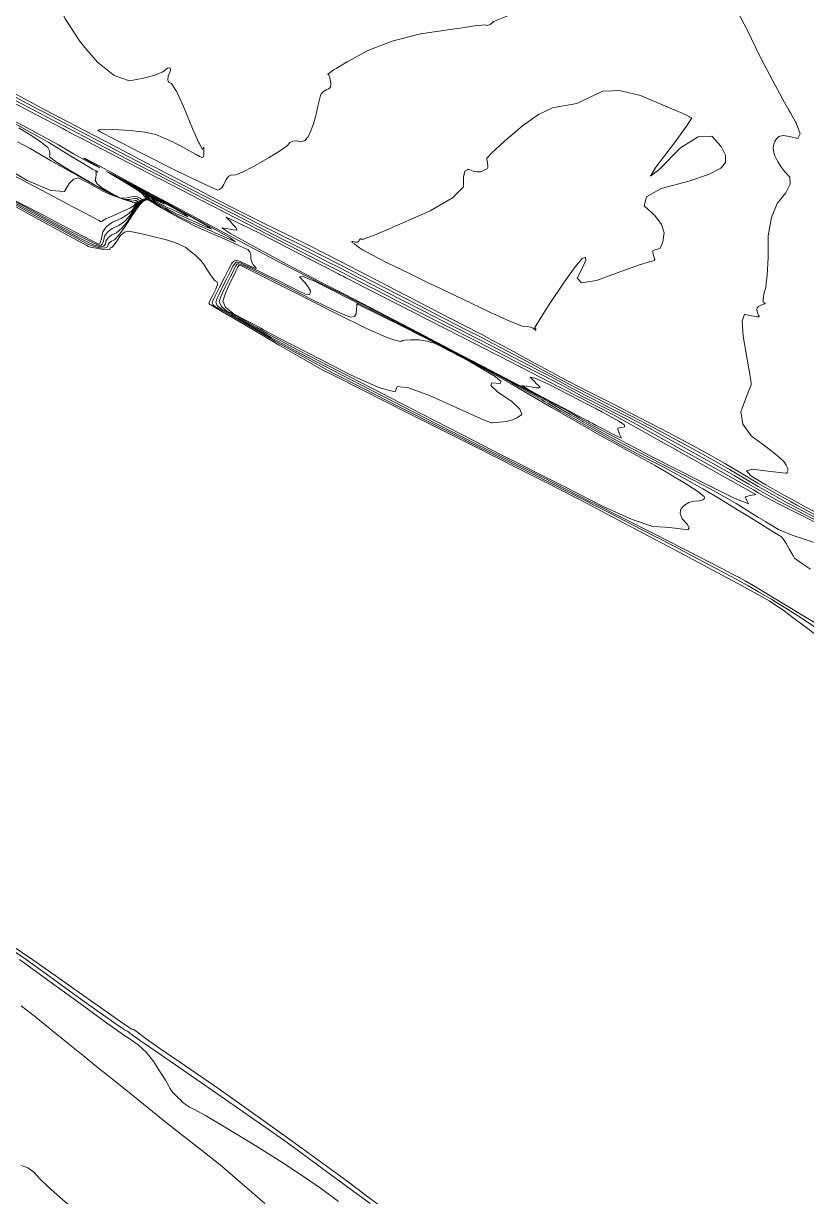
# Model space of a CAD drawing. Header units: inches. Extents: x 1337389 to 1347141, y 407035 to 414577.
# Drawn here: x 1340802 to 1341948, y 408940 to 410656 of the extents above; entities that cross this region are included whole.
import ezdxf

# ---------------------------------------------------------------- set-up
doc = ezdxf.new("R2010")
doc.units = ezdxf.units.IN
doc.header["$MEASUREMENT"] = 0
doc.layers.add('Topo', color=7, linetype='Continuous', lineweight=15, true_color=0x459900)

msp = doc.modelspace()

# ---------------------------------------------------------------- linework, layer by layer
at = {"layer": 'Topo'}
for p, q in [((1341584.1049, 410533.8521, 735), (1341611.6459, 410539.027, 735)), ((1341922.1701, 410528.8948, 740), (1341924.3079, 410525.1681, 740)), ((1341290.132, 410245.82, 730), (1341291.912, 410244.9372, 730)), ((1341437.275, 410170.8279, 735), (1341454.0723, 410162.0561, 735)), ((1341905.9572, 409953.7529, 720), (1341928.4559, 409942.4649, 720))]:
    msp.add_line(p, q, dxfattribs=at)
for points, elevation in [([(1340892.0581, 410620.8791), (1340883.903, 410630.557), (1340862.6329, 410663.663), (1340846.4598, 410698.583), (1340835.384, 410735.3169), (1340834.1031, 410739.5539)], 740), ([(1341535.7382, 410715.817), (1341527.4228, 410712.677), (1341519.9528, 410706.264), (1341517.9422, 410698.3201), (1341521.389, 410688.8439), (1341523.648, 410681.8359), (1341524.7171, 410677.297), (1341524.598, 410675.2261), (1341521.0009, 410672.368), (1341513.927, 410668.7241), (1341503.377, 410664.294), (1341496.0939, 410661.2839), (1341492.0799, 410659.695), (1341491.3338, 410659.5271), (1341489.884, 410658.6279), (1341487.7319, 410656.9991), (1341484.8771, 410654.639), (1341482.4158, 410653.362), (1341480.351, 410653.166), (1341478.681, 410654.0519), (1341461.8829, 410652.2389), (1341440.8849, 410649.272)], 740), ([(1341840.447, 410684.3229), (1341847.345, 410672.325), (1341860.7301, 410646.404), (1341880.211, 410607.2411), (1341898.5389, 410571.8219), (1341915.716, 410540.145), (1341922.1701, 410528.8948)], 740), ([(1340918.9021, 410330.097), (1340916.0072, 410329.2331), (1340910.858, 410330.0761), (1340903.298, 410332.7851), (1340893.3272, 410337.3602), (1340880.946, 410343.7999), (1340859.1703, 410355.492), (1340828, 410372.4339), (1340787.4351, 410394.628), (1340746.9539, 410416.3281), (1340706.5542, 410437.5321), (1340666.2369, 410458.2409), (1340629.0309, 410477.1219), (1340594.935, 410494.1741), (1340563.948, 410509.3989), (1340529.5759, 410526.8389), (1340491.816, 410546.493), (1340450.6698, 410568.3619), (1340411.461, 410589.3009), (1340374.1881, 410609.3108), (1340338.8521, 410628.3911), (1340311.8709, 410644.4211), (1340296.4439, 410655.171)], 725), ([(1340915.594, 410331.822), (1340914.7441, 410331.1331), (1340911.7451, 410331.624), (1340903.9419, 410334.9711), (1340891.3338, 410341.1728), (1340873.9211, 410350.2299), (1340854.404, 410360.5951), (1340832.783, 410372.268), (1340809.0591, 410385.2479), (1340774.4099, 410403.5749), (1340728.8351, 410427.2501), (1340672.3362, 410456.271), (1340627.52, 410479.132), (1340594.3849, 410495.8319), (1340572.9332, 410506.373), (1340539.4109, 410523.6148), (1340493.8199, 410547.5601), (1340436.158, 410578.2061), (1340389.9809, 410602.8149), (1340355.2891, 410621.3852), (1340332.0809, 410633.9161), (1340311.9401, 410646.7829), (1340310.8081, 410647.6578)], 730), ([(1340913.173, 410333.0841), (1340912.6332, 410333.173), (1340904.5859, 410337.157), (1340889.3399, 410344.9861), (1340866.8952, 410356.6601), (1340849.6378, 410365.699), (1340837.5669, 410372.101), (1340830.6819, 410375.868), (1340801.866, 410390.8231), (1340751.1171, 410416.9681), (1340678.435, 410454.301), (1340626.008, 410481.1419), (1340593.836, 410497.49), (1340581.9181, 410503.3461), (1340549.247, 410520.3911), (1340495.8241, 410548.626), (1340421.6471, 410588.0512), (1340368.5019, 410616.3282), (1340336.3899, 410633.4581), (1340325.3099, 410639.441), (1340322.25, 410641.6739)], 735), ([(1341440.8849, 410649.272), (1341429.9551, 410647.728), (1341382.8989, 410640.517), (1341350.663, 410632.4289)], 740), ([(1341025.1451, 410557.9009), (1341018.7589, 410568.3189), (1341014.731, 410569.5241), (1341013.116, 410573.0931), (1341013.9141, 410579.026), (1341017.1241, 410587.3231), (1341016.8561, 410591.131), (1341013.11, 410590.452), (1341005.885, 410585.2848), (1340994.1771, 410580.4909), (1340977.9861, 410576.0701), (1340957.3112, 410572.022), (1340934.739, 410579.7539), (1340910.2701, 410599.265), (1340892.0581, 410620.8791)], 740), ([(1341350.663, 410632.4289), (1341341.5291, 410630.1371), (1341305.8439, 410616.5859), (1341276.874, 410600.4389)], 740), ([(1340699.6749, 410600.4269), (1340700.801, 410599.8382), (1340726.5531, 410586.308), (1340757.2749, 410570.128), (1340792.968, 410551.2969), (1340833.632, 410529.8169), (1340880.1999, 410505.3128), (1340932.673, 410477.787), (1340991.0509, 410447.2391), (1340993.1719, 410446.1321)], 735), ([(1341276.874, 410600.4389), (1341275.8451, 410599.8661), (1341259.667, 410590.2179)], 740), ([(1340695.593, 410588.35), (1340751.4969, 410558.9769), (1340821.2019, 410522.3489), (1340858.8952, 410502.534), (1340864.5761, 410499.533), (1340871.0818, 410496.11), (1340878.413, 410492.2641), (1340886.5689, 410487.996), (1340928.5929, 410466.2619), (1340998.4099, 410430.1989)], 720), ([(1340997.794, 410434.821), (1340965.1679, 410451.696), (1340921.3959, 410474.4099), (1340896.5, 410487.438), (1340874.1209, 410499.1778), (1340854.261, 410509.6281), (1340836.9191, 410518.788), (1340799.893, 410538.275), (1340743.1821, 410568.0879), (1340696.5361, 410592.5961)], 725), ([(1340996.247, 410439.9909), (1340956.2239, 410460.8249), (1340914.5862, 410482.6129), (1340877.161, 410502.245), (1340843.946, 410519.7218), (1340814.9441, 410535.043), (1340778.5841, 410554.2009), (1340734.8669, 410577.198), (1340697.91, 410596.6151)], 730), ([(1341259.667, 410590.2179), (1341256.337, 410588.2321), (1341247.3222, 410581.683), (1341248.798, 410580.2211), (1341249.89, 410578.4381), (1341250.5961, 410576.336), (1341250.9171, 410573.914), (1341251.2609, 410571.341), (1341251.626, 410568.62), (1341252.0131, 410565.7482), (1341251.5772, 410563.427), (1341250.316, 410561.655), (1341248.2309, 410560.434), (1341246.0029, 410559.1258), (1341243.6311, 410557.7319), (1341241.1158, 410556.253), (1341239.145, 410554.5971), (1341237.7181, 410552.7641), (1341236.8341, 410550.7549), (1341235.2102, 410544.8248), (1341232.8478, 410534.972), (1341229.7459, 410521.199), (1341226.3549, 410509.0988), (1341222.6769, 410498.673), (1341218.7111, 410489.921), (1341213.9259, 410484.6161), (1341208.3231, 410482.758), (1341201.9011, 410484.3481), (1341196.4119, 410483.9452), (1341191.8569, 410481.5491), (1341188.235, 410477.1612), (1341178.1451, 410469.854), (1341161.5869, 410459.6279), (1341138.5611, 410446.4841), (1341121.724, 410437.901), (1341111.0751, 410433.8789), (1341106.615, 410434.417), (1341102.5119, 410432.3811), (1341098.7671, 410427.768), (1341095.3789, 410420.5811), (1341092.1599, 410415.5949), (1341089.1089, 410412.8101), (1341086.2269, 410412.227), (1341065.9208, 410421.0831), (1341028.1919, 410439.3768), (1340973.0399, 410467.1102), (1340935.1091, 410486.4621), (1340914.3989, 410497.435), (1340910.91, 410500.0291), (1340917.1038, 410501.219), (1340932.98, 410501.006), (1340958.5401, 410499.3902), (1340979.4291, 410496.807), (1340995.6469, 410493.2578), (1341007.1943, 410488.7409), (1341019.2789, 410483.28), (1341031.901, 410476.8748), (1341045.0619, 410469.5259), (1341054.701, 410464.2169), (1341060.8179, 410460.9471), (1341063.4139, 410459.717), (1341065.1541, 410460.5302), (1341066.041, 410463.384), (1341066.1041, 410473.177)], 740), ([(1340990.5521, 410405.858), (1340955.5021, 410424.6891), (1340914.0328, 410447.102), (1340892.266, 410458.5509), (1340890.201, 410459.037), (1340907.8392, 410448.559), (1340913.748, 410444.718), (1340907.9279, 410447.515), (1340890.38, 410456.9499), (1340875.414, 410465.233), (1340863.0331, 410472.3649), (1340853.2339, 410478.344), (1340813.045, 410500.2291), (1340742.463, 410538.0189), (1340701.872, 410559.6041)], 720), ([(1340705.5119, 410554.9921), (1340736.723, 410538.3951), (1340794.945, 410506.6511), (1340811.008, 410497.5379)], 725), ([(1341059.5069, 410479.6032), (1341058.7058, 410481.091), (1341049.448, 410502.1469), (1341036.118, 410534.6299), (1341025.888, 410556.688), (1341025.1451, 410557.9009)], 740), ([(1341611.6459, 410539.027), (1341649.289, 410557.121), (1341663.747, 410557.603)], 735), ([(1341663.747, 410557.603), (1341674.067, 410557.9481), (1341704.802, 410550.554), (1341741.493, 410534.94), (1341765.623, 410524.572), (1341777.1929, 410519.452), (1341776.2019, 410519.58), (1341776.319, 410519.379), (1341777.544, 410518.8499), (1341779.878, 410517.9921), (1341772.2627, 410505.4881), (1341754.698, 410481.3371), (1341727.1849, 410445.5401), (1341719.4932, 410432.3671), (1341731.621, 410441.817), (1341763.5699, 410473.892), (1341789.398, 410490.256), (1341809.106, 410490.9118), (1341822.6939, 410475.8571), (1341829.4389, 410463.0481), (1341829.378, 410456.398)], 735), ([(1341524.8891, 410499.789), (1341532.4119, 410506.298), (1341555.851, 410522.596), (1341576.3861, 410532.4009), (1341584.1049, 410533.8521)], 735), ([(1341924.3079, 410525.1681), (1341931.7409, 410512.2111), (1341932.413, 410510.4049)], 740), ([(1340795.1821, 410503.0271), (1340815.5982, 410490.567), (1340829.7989, 410480.9792), (1340837.7841, 410474.2619), (1340839.5551, 410470.417), (1340840.555, 410466.931), (1340840.7839, 410463.8051), (1340840.2429, 410461.0379), (1340850.5569, 410453.0741), (1340871.728, 410439.913), (1340903.754, 410421.5552), (1340926.9429, 410408.6849), (1340941.2941, 410401.302), (1340946.8071, 410399.4071), (1340952.059, 410398.481), (1340957.0491, 410398.5241), (1340961.7778, 410399.537), (1340965.4121, 410399.904), (1340967.954, 410399.625), (1340969.401, 410398.7), (1340970.6171, 410397.9291), (1340971.6019, 410397.3119), (1340972.3561, 410396.8492), (1340974.0801, 410397.041), (1340976.7731, 410397.8869), (1340980.4347, 410399.3891), (1340982.615, 410400.547), (1340983.3128, 410401.3631), (1340982.5269, 410401.8358), (1340981.6681, 410402.679), (1340980.7349, 410403.8921), (1340979.7271, 410405.474), (1340972.9159, 410410.1769), (1340960.3011, 410417.999), (1340941.8828, 410428.9409), (1340949.055, 410425.723), (1340981.818, 410408.3439), (1341040.172, 410376.806), (1341060.5451, 410365.3879)], 730), ([(1340811.008, 410497.5379), (1340839.011, 410481.6521), (1340868.92, 410463.398), (1340890.369, 410450.4181), (1340903.357, 410442.711), (1340907.883, 410440.2769), (1340910.3449, 410438.8651), (1340910.7421, 410438.473), (1340909.0739, 410439.102), (1340908.1249, 410439.064), (1340907.896, 410438.3569), (1340908.3861, 410436.9829), (1340908.4061, 410434.4948), (1340907.954, 410430.8941), (1340907.032, 410426.1789), (1340910.2719, 410420.8271), (1340917.675, 410414.8351), (1340929.2401, 410408.206), (1340937.6141, 410403.558), (1340942.797, 410400.8921), (1340944.788, 410400.207), (1340948.3469, 410400.2289), (1340953.4751, 410400.9582), (1340960.1721, 410402.392), (1340965.319, 410402.9118), (1340968.918, 410402.5169), (1340970.967, 410401.207), (1340972.6902, 410400.1152), (1340974.0852, 410399.2411), (1340975.1529, 410398.5852), (1340976.5481, 410398.428), (1340978.27, 410398.7702), (1340980.3199, 410399.61), (1340981.322, 410400.3901), (1340981.2769, 410401.1089), (1340980.185, 410401.767), (1340978.989, 410402.9391), (1340977.6909, 410404.6271), (1340976.2891, 410406.829), (1340966.8129, 410413.371), (1340949.2631, 410424.2531), (1340927.9601, 410436.9079)], 725), ([(1341492.6669, 410471.4279), (1341506.0689, 410483.5089), (1341524.8891, 410499.789)], 735), ([(1341932.413, 410510.4049), (1341938.2669, 410494.672), (1341935.295, 410487.528), (1341922.8239, 410490.779), (1341913.4628, 410491.808), (1341907.212, 410490.6149), (1341904.0709, 410487.1999), (1341901.6429, 410483.3819), (1341899.927, 410479.1621), (1341898.924, 410474.5379), (1341899.5031, 410468.87), (1341901.6619, 410462.1559), (1341905.4022, 410454.3971), (1341910.2541, 410446.6101), (1341916.2181, 410438.7959), (1341923.295, 410430.9559), (1341923.791, 410420.6659), (1341923.4461, 410419.9441)], 740), ([(1340793.5009, 410482.9491), (1340811.753, 410472.8501), (1340842.8538, 410455.2049), (1340886.8039, 410430.011), (1340919.1171, 410412.1809), (1340939.7911, 410401.712), (1340948.8261, 410398.606), (1340955.7701, 410396.7321), (1340960.6231, 410396.091), (1340963.3841, 410396.6829), (1340965.506, 410396.8969), (1340966.9901, 410396.7341), (1340967.8349, 410396.1939), (1340968.545, 410395.7431), (1340969.12, 410395.3829), (1340969.5601, 410395.113), (1340971.6118, 410395.6529), (1340975.276, 410397.0049), (1340980.551, 410399.1668), (1340983.9081, 410400.7039), (1340985.3481, 410401.617), (1340984.8699, 410401.905), (1340984.347, 410402.4181), (1340983.7791, 410403.1569), (1340983.1649, 410404.12), (1340979.019, 410406.983), (1340971.34, 410411.745), (1340960.127, 410418.4061), (1340964.4933, 410416.4461), (1340984.438, 410405.8669), (1341019.9621, 410386.6679), (1341039.3591, 410375.7969), (1341042.631, 410373.2542), (1341029.7771, 410379.0399), (1341020.6233, 410383.119), (1341015.1679, 410385.4926), (1341013.4131, 410386.159), (1341010.6261, 410387.46), (1341006.8091, 410389.3941), (1341001.9599, 410391.9621), (1340997.5748, 410394.3679), (1340993.6541, 410396.613), (1340990.196, 410398.6972), (1340986.124, 410399.3691), (1340981.4379, 410398.629), (1340976.1389, 410396.4781), (1340972.299, 410394.9001), (1340969.9191, 410393.8941), (1340968.9979, 410393.4601), (1340967.1859, 410391.309), (1340964.4852, 410387.4401), (1340960.8929, 410381.8549), (1340954.3518, 410376.309), (1340944.863, 410370.8041), (1340932.425, 410365.34), (1340923.5039, 410358.6989), (1340918.101, 410350.881), (1340916.2151, 410341.8878), (1340914.6749, 410335.9389), (1340913.481, 410333.0339), (1340913.173, 410333.0841)], 735), ([(1341066.1041, 410473.177), (1341066.1089, 410474.437), (1341065.74, 410474.257), (1341064.9999, 410473.266), (1341063.8899, 410471.4641), (1341059.5069, 410479.6032)], 740), ([(1341452.18, 410442.232), (1341452.7849, 410442.6018), (1341459.9559, 410439.895), (1341465.9341, 410438.6431), (1341470.719, 410438.8441), (1341474.3109, 410440.499), (1341477.152, 410441.81), (1341479.242, 410442.7771), (1341480.5819, 410443.4001), (1341481.307, 410445.1021), (1341481.4191, 410447.883), (1341480.9159, 410451.7421), (1341480.5051, 410454.8829), (1341480.185, 410457.3069), (1341479.955, 410459.0131), (1341488.5829, 410467.747), (1341492.6669, 410471.4279)], 735), ([(1340759.5509, 410454.285), (1340807.7719, 410426.3138), (1340842.058, 410411.5529), (1340862.41, 410410.0031), (1340868.8269, 410421.6622), (1340875.368, 410428.3671), (1340882.0339, 410430.115), (1340888.8251, 410426.9081), (1340896.6982, 410422.852), (1340905.653, 410417.947), (1340915.6909, 410412.193), (1340926.57, 410406.918), (1340938.2879, 410402.1219), (1340950.8459, 410397.805), (1340959.4822, 410394.983), (1340964.197, 410393.658), (1340964.99, 410393.8281)], 740), ([(1340964.99, 410393.8281), (1340965.599, 410393.889), (1340966.0261, 410393.8421), (1340966.268, 410393.6869), (1340966.4719, 410393.5579), (1340966.637, 410393.4539), (1340966.764, 410393.3769), (1340969.1441, 410394.266), (1340973.7779, 410396.1221), (1340980.6661, 410398.9449), (1340985.2009, 410400.8622), (1340987.383, 410401.8718), (1340987.2121, 410401.9739), (1340987.026, 410402.158), (1340986.8229, 410402.4219), (1340986.6031, 410402.766), (1340985.122, 410403.789), (1340982.378, 410405.4901), (1340978.371, 410407.871), (1340979.9309, 410407.17), (1340987.0579, 410403.3901), (1340999.7519, 410396.5301), (1341006.6829, 410392.645), (1341007.852, 410391.737), (1341003.2589, 410393.8039), (1340999.9881, 410395.2622), (1340998.039, 410396.11), (1340997.412, 410396.348), (1340996.4159, 410396.8132), (1340995.0521, 410397.5039), (1340993.3189, 410398.4209), (1340991.7529, 410399.2811), (1340990.3511, 410400.0841), (1340989.1159, 410400.828), (1340985.986, 410400.3889), (1340980.9641, 410398.765), (1340974.048, 410395.9579), (1340969.3492, 410394.045), (1340966.8669, 410393.0258), (1340966.602, 410392.902), (1340966.082, 410392.2841), (1340965.3061, 410391.1731), (1340964.274, 410389.568), (1340958.5379, 410386.2812), (1340948.0973, 410381.3102), (1340932.9511, 410374.6548), (1340922.7898, 410369.914), (1340917.6131, 410367.0869), (1340917.422, 410366.1741), (1340916.513, 410365.9629), (1340914.8859, 410366.455), (1340912.5409, 410367.651), (1340905.0189, 410371.6048), (1340892.321, 410378.319), (1340874.446, 410387.791), (1340847.0419, 410402.2819), (1340810.1068, 410421.7908), (1340763.6431, 410446.318)], 740), ([(1340993.1719, 410446.1321), (1341038.3171, 410422.564), (1341074.4719, 410403.7611), (1341091.201, 410395.1242)], 735), ([(1341829.378, 410456.398), (1341829.342, 410452.4829), (1341823.424, 410445.387)], 735), ([(1340927.9601, 410436.9079), (1340923.6379, 410439.4761), (1340933.6169, 410434.999), (1340979.198, 410410.821), (1340989.899, 410405.0389)], 725), ([(1341085.2239, 410393.9319), (1341051.1419, 410411.5281), (1341001.7421, 410437.1298), (1340996.247, 410439.9909)], 730), ([(1341080.459, 410392.1141), (1341027.8131, 410419.2942), (1340997.794, 410434.821)], 725), ([(1340998.4099, 410430.1989), (1341004.4842, 410427.0609), (1341076.4109, 410389.926)], 720), ([(1341306.0249, 410342.8331), (1341315.616, 410346.433), (1341348.636, 410360.3542), (1341397.325, 410381.6801), (1341429.7388, 410400.5978), (1341445.8802, 410417.1072), (1341445.7469, 410431.208), (1341448.0479, 410439.7061), (1341452.18, 410442.232)], 735), ([(1341823.424, 410445.387), (1341822.4031, 410444.163), (1341804.417, 410435.0429), (1341775.384, 410425.123), (1341735.304, 410414.4039), (1341713.6709, 410402.4529), (1341710.486, 410389.2699), (1341715.7609, 410384.2868)], 735), ([(1340744.188, 410413.389), (1340818.433, 410372.7678), (1340868.7019, 410345.284), (1340894.996, 410330.94), (1340897.3141, 410329.7341), (1340902.0102, 410328.4142), (1340909.0828, 410326.9798), (1340918.532, 410325.432), (1340924.9129, 410324.7882), (1340928.226, 410325.046), (1340928.2618, 410325.2159)], 715), ([(1341923.4461, 410419.9441), (1341917.7061, 410407.9279), (1341905.0391, 410392.741), (1341896.4421, 410371.8439), (1341891.914, 410345.2361), (1341891.4547, 410312.9169), (1341890.228, 410287.9469), (1341889.2811, 410279.5829)], 740), ([(1340765.8119, 410404.0092), (1340823.2159, 410372.6011), (1340863.936, 410350.3881), (1340887.9711, 410337.37), (1340895.3211, 410333.5468), (1340902.654, 410330.6), (1340909.9699, 410328.5281), (1340917.2689, 410327.333), (1340922.3539, 410327.575), (1340923.006, 410327.9569)], 720), ([(1341060.2639, 410362.49), (1341056.2957, 410364.2761), (1341041.2579, 410370.9768), (1341032.297, 410374.8751), (1341029.4138, 410375.9699), (1341024.8371, 410378.1059), (1341018.5659, 410381.2841), (1341010.601, 410385.5021), (1341003.3979, 410389.456), (1340996.9561, 410393.1429), (1340991.276, 410396.566), (1340986.2609, 410398.3489), (1340981.9131, 410398.4931), (1340978.23, 410396.9991), (1340975.2499, 410395.7548), (1340972.9701, 410394.7611), (1340971.393, 410394.018), (1340968.29, 410390.3329), (1340963.6632, 410383.7081), (1340957.511, 410374.1411), (1340950.167, 410366.3379), (1340941.6292, 410360.2988), (1340931.8989, 410356.024), (1340924.92, 410350.829), (1340920.693, 410344.7131), (1340919.218, 410337.678), (1340917.2349, 410333.1508), (1340915.594, 410331.822)], 730), ([(1341060.235, 410359.5561), (1341049.4259, 410364.2579), (1341045.415, 410365.7811), (1341039.047, 410368.753), (1341030.323, 410373.1739), (1341019.2419, 410379.0429), (1341009.221, 410384.5428), (1341000.2591, 410389.6732), (1340992.3563, 410394.4339), (1340986.399, 410397.329), (1340982.8637, 410398.2275), (1340982.3869, 410398.3568), (1340980.3221, 410397.5189), (1340978.2001, 410396.6089), (1340976.022, 410395.628), (1340973.788, 410394.5759), (1340969.3949, 410389.3579), (1340962.8421, 410379.9751), (1340954.13, 410366.4271), (1340945.9809, 410356.367), (1340938.3949, 410349.7939), (1340931.3721, 410346.7081), (1340926.3361, 410342.9591), (1340923.2851, 410338.5451), (1340922.22, 410333.4671), (1340919.794, 410330.3632), (1340918.9021, 410330.097)], 725), ([(1340923.006, 410327.9569), (1340925.2229, 410329.2572), (1340925.877, 410332.377), (1340927.7519, 410335.089), (1340930.846, 410337.3921), (1340935.1609, 410339.288), (1340941.7951, 410346.395), (1340950.749, 410358.7131), (1340962.0211, 410376.2431), (1340970.499, 410388.3828), (1340976.183, 410395.1341), (1340979.074, 410396.495), (1340981.1499, 410397.464), (1340982.4497, 410398.1933), (1340986.5359, 410396.3088), (1340993.4359, 410392.3031), (1341003.5609, 410386.2031), (1341015.0441, 410379.6299), (1341027.883, 410372.5831), (1341042.0799, 410365.0641), (1341053.257, 410359.4), (1341060.5079, 410356.0171)], 720), ([(1340989.899, 410405.0389), (1341060.3811, 410366.943), (1341060.788, 410366.7151)], 725), ([(1341061.0719, 410368.103), (1341004.524, 410398.351), (1340990.5521, 410405.858)], 720), ([(1341091.201, 410395.1242), (1341099.5141, 410390.8321), (1341126.824, 410377.0421), (1341156.4019, 410362.3909), (1341188.2481, 410346.8788), (1341224.1851, 410328.912), (1341264.2153, 410308.4891), (1341308.336, 410285.6109), (1341349.972, 410264.0601), (1341389.1231, 410243.8361), (1341425.79, 410224.939), (1341451.9911, 410211.4442), (1341467.7273, 410203.352), (1341472.998, 410200.663), (1341473.5191, 410200.3839)], 735), ([(1341076.4109, 410389.926), (1341114.2431, 410370.3941), (1341190.787, 410330.9731), (1341234.1178, 410308.7989), (1341244.235, 410303.8708), (1341255.6521, 410298.1632), (1341268.3689, 410291.6753), (1341282.3848, 410284.4069), (1341295.613, 410277.56), (1341308.0499, 410271.1349), (1341319.6989, 410265.132), (1341354.249, 410247.4631), (1341411.7, 410218.1281), (1341467.8169, 410189.4939)], 720), ([(1341469.7201, 410193.1281), (1341430.3759, 410213.2032), (1341386.829, 410235.4569), (1341355.0621, 410251.7339), (1341335.0751, 410262.0361), (1341313.7322, 410273.06), (1341291.036, 410284.8079), (1341266.9839, 410297.2799), (1341245.1631, 410308.4121), (1341225.573, 410318.2068), (1341208.213, 410326.6631), (1341169.466, 410346.3289), (1341109.3329, 410377.2071), (1341080.459, 410392.1141)], 725), ([(1341471.6219, 410196.7612), (1341449.0509, 410208.2779), (1341419.4099, 410223.451), (1341390.4261, 410238.3367), (1341362.0989, 410252.9361), (1341331.852, 410268.56), (1341299.6858, 410285.21), (1341265.5989, 410302.884), (1341234.674, 410318.6621), (1341206.9099, 410332.5428), (1341182.3071, 410344.527), (1341148.1449, 410361.6859), (1341104.4229, 410384.0202), (1341085.2239, 410393.9319)], 730), ([(1341715.7609, 410384.2868), (1341725.7469, 410374.854), (1341735.4041, 410361.613), (1341739.4571, 410349.5469), (1341738.1719, 410340.5191)], 735), ([(1341060.788, 410366.7151), (1341104.712, 410342.0991), (1341112.1899, 410336.2889), (1341082.8139, 410349.512), (1341061.8931, 410358.8351), (1341060.235, 410359.5561)], 725), ([(1341060.5451, 410365.3879), (1341072.036, 410358.948), (1341077.4101, 410354.7712), (1341060.2639, 410362.49)], 730), ([(1341442.9131, 410169.943), (1341393.8031, 410195.587), (1341335.1319, 410226.1091), (1341299.2241, 410244.6281), (1341286.081, 410251.1441), (1341268.0312, 410260.161), (1341245.077, 410271.6788), (1341217.216, 410285.697), (1341177.2669, 410306.438), (1341125.2281, 410333.902), (1341061.099, 410368.089), (1341061.0719, 410368.103)], 720), ([(1341444.5471, 410169.775), (1341380.6521, 410203.141), (1341309.333, 410240.349), (1341271.8069, 410259.8791), (1341268.0729, 410261.7297), (1341262.9461, 410264.2919), (1341256.425, 410267.5639), (1341248.511, 410271.5461), (1341226.0679, 410283.3519), (1341189.098, 410302.9821), (1341137.599, 410330.4361), (1341105.354, 410348.407), (1341092.3621, 410356.895), (1341098.6242, 410355.899), (1341104.171, 410355.0171), (1341109.002, 410354.248), (1341113.1189, 410353.592), (1341114.436, 410354.6559), (1341112.9531, 410357.4381), (1341108.6709, 410361.9401), (1341104.8289, 410365.9801), (1341101.427, 410369.559), (1341098.465, 410372.675), (1341114.4509, 410365.479), (1341149.3851, 410347.972), (1341203.2671, 410320.1531), (1341240.147, 410301.1408), (1341260.024, 410290.935), (1341262.8978, 410289.5348), (1341266.1409, 410287.913), (1341269.7542, 410286.07), (1341273.7349, 410284.005), (1341277.4929, 410282.0599), (1341281.0261, 410280.2349), (1341284.3351, 410278.53), (1341321.6681, 410259.4689), (1341393.024, 410223.053), (1341465.9143, 410185.861)], 715), ([(1340928.2618, 410325.2159), (1340928.4691, 410326.2078), (1340929.1679, 410327.2191), (1340930.3199, 410328.077), (1340931.9281, 410328.7831), (1340934.738, 410331.9569), (1340938.7511, 410337.5998), (1340943.966, 410345.711), (1340949.8629, 410350.6121), (1340956.4411, 410352.3019), (1340963.699, 410350.7821), (1340975.295, 410348.114), (1340991.2268, 410344.298), (1341011.4949, 410339.3342), (1341027.6921, 410333.8929), (1341039.815, 410327.9771), (1341047.8669, 410321.5851), (1341054.1939, 410316.3208), (1341058.7982, 410312.1849), (1341061.6791, 410309.177), (1341065.3041, 410304.3849), (1341069.6718, 410297.808), (1341074.784, 410289.446), (1341079.1301, 410283.362), (1341082.71, 410279.556), (1341085.5229, 410278.0269), (1341085.7941, 410273.8389), (1341083.5251, 410266.992), (1341078.7142, 410257.487), (1341075.4189, 410250.9059), (1341074.37, 410248.748)], 715), ([(1341060.5079, 410356.0171), (1341061.416, 410355.593), (1341066.5549, 410353.6412), (1341075.466, 410349.871), (1341088.149, 410344.2831), (1341104.602, 410336.8769), (1341117.0879, 410331.213), (1341125.6079, 410327.2941), (1341130.1598, 410325.1171), (1341133.227, 410321.7489), (1341134.8101, 410317.1891), (1341134.8469, 410315.01)], 720), ([(1341614.641, 410280.7269), (1341612.1711, 410283.148), (1341620.7129, 410299.5821), (1341624.8011, 410309.8899), (1341624.434, 410314.0709), (1341619.6129, 410312.1261), (1341609.1369, 410299.9241), (1341593.0089, 410277.4649), (1341571.2279, 410244.749), (1341556.9668, 410222.5891), (1341550.2268, 410210.9851), (1341551.008, 410209.937), (1341551.549, 410208.9832), (1341551.852, 410208.121), (1341551.9149, 410207.353), (1341551.2379, 410207.446), (1341549.8199, 410208.3989), (1341547.6621, 410210.2142), (1341543.918, 410211.6321), (1341538.5879, 410212.6509), (1341531.6731, 410213.273), (1341513.5759, 410220.2012), (1341484.2959, 410233.4361), (1341443.8349, 410252.976), (1341416.403, 410266.201), (1341401.9999, 410273.1099), (1341400.6279, 410273.703), (1341399.5641, 410274.171), (1341398.8091, 410274.5151), (1341398.3639, 410274.7349), (1341387.464, 410280.0521), (1341366.111, 410290.465), (1341334.3041, 410305.9759), (1341311.651, 410317.3769), (1341298.153, 410324.6681), (1341293.8099, 410327.8499), (1341289.882, 410330.745), (1341286.369, 410333.3539), (1341283.27, 410335.677), (1341282.508, 410336.9033), (1341284.0819, 410337.0311), (1341287.9931, 410336.063), (1341290.9329, 410336.152), (1341292.9018, 410337.2981), (1341293.9, 410339.501), (1341295.1271, 410340.672), (1341296.5811, 410340.812), (1341298.264, 410339.919), (1341306.0249, 410342.8331)], 735), ([(1341738.1719, 410340.5191), (1341737.907, 410338.6541), (1341735.786, 410331.0819), (1341733.096, 410326.83), (1341729.835, 410325.897), (1341727.1519, 410325.1181), (1341725.0459, 410324.4909), (1341723.5171, 410324.017), (1341722.8049, 410322.639), (1341722.91, 410320.356), (1341723.8319, 410317.1691), (1341724.6221, 410314.4869), (1341725.2799, 410312.3081), (1341725.807, 410310.6332), (1341724.8551, 410309.2771), (1341722.4261, 410308.2391), (1341718.5191, 410307.5189), (1341716.3981, 410306.8179)], 735), ([(1341134.8469, 410315.01), (1341134.9079, 410311.438), (1341136.151, 410306.4849), (1341138.539, 410302.329), (1341142.071, 410298.97), (1341142.486, 410297.5961), (1341139.7819, 410298.2069), (1341133.96, 410300.804), (1341128.403, 410303.31), (1341123.1129, 410305.7251), (1341118.0869, 410308.049), (1341114.081, 410309.0989), (1341111.0941, 410308.8738), (1341109.1252, 410307.3729), (1341107.5891, 410305.9109), (1341106.486, 410304.4881), (1341105.8161, 410303.1021), (1341102.6219, 410296.749), (1341096.9019, 410285.4289), (1341088.658, 410269.1401), (1341082.8341, 410257.3621), (1341079.4298, 410250.095), (1341078.445, 410247.3371), (1341078.8611, 410246.392)], 720), ([(1341087.0762, 410242.0831), (1341085.6691, 410243.257), (1341083.5111, 410248.16), (1341085.2181, 410252.9409), (1341088.3781, 410260.122), (1341092.9889, 410269.702), (1341099.0523, 410281.6811), (1341103.668, 410290.854), (1341106.8369, 410297.2221), (1341108.5599, 410300.783), (1341110.207, 410303.5371), (1341111.778, 410305.4842), (1341113.2732, 410306.6229), (1341115.5421, 410306.795), (1341118.5851, 410305.998), (1341122.402, 410304.2321), (1341128.468, 410301.485), (1341136.7829, 410297.7551), (1341147.347, 410293.043), (1341160.342, 410286.876), (1341175.768, 410279.255), (1341193.6241, 410270.1779), (1341206.635, 410263.7899), (1341214.7999, 410260.0901), (1341218.1199, 410259.079), (1341220.4039, 410259.4891), (1341221.651, 410261.3219), (1341221.8627, 410264.578), (1341219.3569, 410269.616), (1341214.133, 410276.437), (1341206.1919, 410285.041), (1341210.151, 410286.1212), (1341222.7579, 410280.9981)], 725), ([(1341099.136, 410235.757), (1341091.648, 410242.005), (1341088.5771, 410248.983), (1341091.007, 410255.7879), (1341093.9211, 410262.8809), (1341097.3189, 410270.263), (1341101.2019, 410277.9329), (1341104.715, 410284.9588), (1341107.8589, 410291.341), (1341110.634, 410297.0789), (1341112.824, 410301.163), (1341114.4299, 410303.5949), (1341115.4519, 410304.3728), (1341117.003, 410304.4899), (1341119.082, 410303.9459), (1341121.6908, 410302.7392), (1341125.836, 410300.8621), (1341131.518, 410298.3131), (1341138.7378, 410295.0928), (1341156.915, 410286.153), (1341186.05, 410271.4931), (1341226.1429, 410251.1138), (1341255.3559, 410236.7709), (1341273.6901, 410228.4631), (1341281.144, 410226.192), (1341286.2721, 410227.1139), (1341289.0739, 410231.2291), (1341289.5491, 410238.539), (1341289.8611, 410243.417), (1341290.0189, 410245.8725), (1341290.132, 410245.82)], 730), ([(1341454.0723, 410162.0561), (1341492.4759, 410139.3401), (1341501.2101, 410132.118), (1341499.477, 410129.0331), (1341487.275, 410130.0829), (1341486.0879, 410126.0641), (1341495.9139, 410116.975), (1341516.7539, 410102.817), (1341528.563, 410091.8371), (1341531.34, 410084.034), (1341525.085, 410079.4091), (1341517.6131, 410076.007), (1341508.9249, 410073.8279), (1341499.0188, 410072.8721), (1341491.946, 410072.1829), (1341487.7062, 410071.7621), (1341486.2999, 410071.609), (1341470.5879, 410078.2419), (1341440.5718, 410091.6619), (1341396.2508, 410111.8671), (1341365.677, 410122.8661), (1341348.8478, 410124.6591), (1341345.7659, 410117.244), (1341323.0879, 410122.934), (1341280.8121, 410141.7279), (1341218.9398, 410173.6281), (1341176.381, 410195.6651), (1341153.1341, 410207.8408), (1341149.1999, 410210.1538), (1341140.491, 410214.8641), (1341127.0069, 410221.971), (1341108.749, 410231.4741), (1341097.628, 410240.7521), (1341093.643, 410249.806), (1341096.7959, 410258.6338), (1341099.4649, 410265.6401), (1341101.65, 410270.8241), (1341103.351, 410274.1859), (1341105.7611, 410279.0639), (1341108.8798, 410285.4608), (1341112.7072, 410293.3741), (1341115.4418, 410298.789), (1341117.0829, 410301.7059), (1341117.631, 410302.1229), (1341118.4639, 410302.186), (1341119.5799, 410301.894), (1341120.9799, 410301.2462), (1341123.2041, 410300.239), (1341126.2541, 410298.8709), (1341130.1289, 410297.1428), (1341153.4889, 410285.4299), (1341196.333, 410263.7321), (1341258.6629, 410232.0501), (1341304.078, 410209.7509), (1341332.5801, 410196.836), (1341344.1689, 410193.305), (1341351.9191, 410191.3221), (1341355.83, 410190.8891), (1341355.902, 410192.0041), (1341360.1221, 410192.7239), (1341368.4879, 410193.048), (1341381.002, 410192.976), (1341392.6029, 410191.312), (1341397.762, 410189.7409)], 735), ([(1341716.3981, 410306.8179), (1341703.583, 410302.5849), (1341677.6168, 410293.4371), (1341640.6231, 410280.0748), (1341618.8073, 410276.646), (1341614.641, 410280.7269)], 735), ([(1341222.7579, 410280.9981), (1341226.012, 410279.676), (1341253.7731, 410265.708), (1341279.798, 410252.6691), (1341304.0881, 410240.5579), (1341326.6409, 410229.3759), (1341360.9303, 410211.8681), (1341406.9539, 410188.0328), (1341441.2748, 410170.1109)], 725), ([(1341889.2811, 410279.5829), (1341888.233, 410270.3257), (1341885.47, 410260.0528), (1341884.265, 410252.7531), (1341884.6179, 410248.427), (1341886.529, 410247.0739), (1341887.349, 410246.1569), (1341887.0789, 410245.6749), (1341885.717, 410245.6291), (1341883.714, 410245.017), (1341881.068, 410243.8409), (1341877.7809, 410242.0991), (1341875.817, 410239.77), (1341875.1769, 410236.8528), (1341875.8609, 410233.349), (1341876.682, 410230.628), (1341877.6399, 410228.6921), (1341878.7359, 410227.5408), (1341878.5631, 410226.84), (1341877.121, 410226.5908), (1341874.4101, 410226.7921), (1341870.124, 410227.4949), (1341864.263, 410228.701), (1341856.8261, 410230.4092), (1341853.7759, 410220.3529), (1341855.114, 410198.5341), (1341860.8389, 410164.951), (1341864.67, 410142.2791), (1341866.606, 410130.52), (1341866.6478, 410129.672), (1341866.7259, 410129.05), (1341866.84, 410128.654), (1341866.9911, 410128.4851), (1341866.9271, 410127.9689), (1341866.6478, 410127.1059), (1341866.1539, 410125.8961), (1341863.502, 410118.9141), (1341858.6911, 410106.1601), (1341851.722, 410087.633), (1341854.432, 410069.839), (1341866.8219, 410052.7789), (1341888.8901, 410036.4531), (1341904.789, 410023.8381), (1341914.518, 410014.9328), (1341918.077, 410009.7399), (1341920.1651, 410005.6969), (1341920.78, 410002.805), (1341919.925, 410001.0641), (1341919.5058, 409999.789), (1341919.5242, 409998.98), (1341919.979, 409998.639), (1341919.744, 409998.3399), (1341918.8202, 409998.086), (1341917.205, 409997.8741), (1341908.2392, 409998.7769), (1341891.9191, 410000.793), (1341868.247, 410003.9231), (1341859.7691, 410001.6429), (1341866.484, 409993.954), (1341888.393, 409980.8539), (1341915.5331, 409965.4818), (1341921.2909, 409962.3431)], 740), ([(1341074.37, 410248.748), (1341073.641, 410247.2481), (1341073.3791, 410246.5141), (1341073.7101, 410245.7619), (1341074.6341, 410244.9909), (1341076.1521, 410244.2011), (1341093.5649, 410234.0289), (1341126.8742, 410214.4747), (1341176.0791, 410185.5389), (1341213.8409, 410163.6919), (1341240.161, 410148.933), (1341255.038, 410141.263), (1341296.595, 410120.2641), (1341364.834, 410085.9371), (1341459.753, 410038.2819), (1341528.74, 410003.6169), (1341571.793, 409981.9451), (1341588.9129, 409973.264), (1341625.0139, 409954.4501), (1341680.0981, 409925.505), (1341754.1622, 409886.427), (1341809.9662, 409856.816), (1341847.5079, 409836.6708), (1341866.7892, 409825.9938), (1341881.9679, 409817.4791), (1341893.045, 409811.1259), (1341900.02, 409806.935), (1341902.063, 409805.5241)], 715), ([(1341078.8611, 410246.392), (1341079.6888, 410244.5092), (1341083.1628, 410241.6119), (1341088.866, 410238.643), (1341105.2969, 410229.2379), (1341132.456, 410213.395), (1341170.3429, 410191.1148), (1341210.6507, 410168.5019), (1341253.3811, 410145.5552), (1341298.5332, 410122.2771), (1341351.592, 410095.231), (1341412.557, 410064.4192), (1341481.43, 410029.841), (1341545.041, 409997.815), (1341603.389, 409968.3429), (1341656.4749, 409941.4251), (1341706.3301, 409915.848), (1341752.9531, 409891.6123), (1341796.344, 409868.718), (1341829.036, 409851.3709), (1341851.031, 409839.569), (1341862.327, 409833.314), (1341877.5869, 409824.499), (1341896.811, 409813.126), (1341903.7388, 409808.964)], 720), ([(1341630.9051, 409956.8069), (1341561.3409, 409992.0129), (1341503.106, 410021.3999), (1341460.2801, 410042.9009), (1341406.5878, 410070.198), (1341342.028, 410103.2899), (1341266.6019, 410142.1779), (1341207.4611, 410173.3109), (1341164.606, 410196.69), (1341138.037, 410212.3151), (1341117.0281, 410224.4469), (1341101.5801, 410233.0861), (1341091.692, 410238.232), (1341087.0762, 410242.0831)], 725), ([(1341291.912, 410244.9372), (1341354.0579, 410214.1249), (1341386.729, 410197.627), (1341420.1049, 410180.479), (1341439.4701, 410170.3669)], 730), ([(1341499.98, 410025.4939), (1341461.5838, 410045.165), (1341385.524, 410084.304), (1341279.8231, 410138.8001), (1341204.2719, 410178.1212), (1341158.87, 410202.2661), (1341143.6191, 410211.2349), (1341128.7601, 410219.656), (1341114.2942, 410227.5281), (1341100.2199, 410234.8531), (1341099.136, 410235.757)], 730), ([(1341397.762, 410189.7409), (1341403.2929, 410188.0559), (1341413.0709, 410183.2081), (1341423.059, 410178.1648), (1341433.2569, 410172.9261), (1341437.275, 410170.8279)], 735), ([(1341467.8169, 410189.4939), (1341492.053, 410177.1281), (1341550.7772, 410146.989), (1341563.714, 410140.267)], 720), ([(1341567.7409, 410142.2121), (1341563.412, 410144.5669), (1341530.0459, 410162.0941), (1341485.7011, 410184.9729), (1341469.7201, 410193.1281)], 725), ([(1341572.288, 410143.3351), (1341568.2519, 410145.4809), (1341538.95, 410161.4188), (1341509.3151, 410177.1979), (1341479.349, 410192.818), (1341471.6219, 410196.7612)], 730), ([(1341473.5191, 410200.3839), (1341488.585, 410192.303), (1341514.4881, 410178.272), (1341550.707, 410158.5708), (1341579.8661, 410143.0681)], 735), ([(1341465.9143, 410185.861), (1341498.4041, 410169.2829), (1341560.2569, 410137.6412)], 715), ([(1341439.4701, 410170.3669), (1341454.189, 410162.6809), (1341486.0613, 410145.4039), (1341515.722, 410128.6471), (1341543.1712, 410112.411), (1341574.53, 410094.169), (1341609.7971, 410073.9209), (1341648.975, 410051.6671), (1341678.8129, 410034.916), (1341699.3118, 410023.668), (1341710.472, 410017.923), (1341726.3071, 410009.0731), (1341746.8161, 409997.119), (1341772.001, 409982.061), (1341789.004, 409971.0509), (1341797.8271, 409964.0889), (1341798.4693, 409961.177), (1341796.2061, 409959.075), (1341791.0368, 409957.784), (1341782.964, 409957.3039), (1341775.7482, 409955.1111), (1341769.3891, 409951.2051), (1341763.8872, 409945.5861), (1341762.7689, 409938.9831), (1341766.036, 409931.3959), (1341773.686, 409922.824), (1341776.3299, 409917.4571), (1341773.9679, 409915.2942), (1341766.599, 409916.336), (1341755.6579, 409917.5091), (1341741.1431, 409918.811), (1341723.0551, 409920.2442), (1341692.8399, 409930.4061), (1341650.4982, 409949.296), (1341596.03, 409976.9151), (1341554.1251, 409998.136), (1341524.7831, 410012.9588), (1341508.0041, 410021.3831), (1341499.98, 410025.4939)], 730), ([(1341441.2748, 410170.1109), (1341464.7129, 410157.8721), (1341510.209, 410133.6301), (1341543.442, 410115.307), (1341560.309, 410105.331)], 725), ([(1341556.608, 410109.8332), (1341534.358, 410121.856), (1341475.2378, 410153.0631), (1341442.9131, 410169.943)], 720), ([(1341555.6101, 410111.6019), (1341485.7621, 410148.2531), (1341444.5471, 410169.775)], 715), ([(1341554.1051, 410127.612), (1341553.436, 410128.3089), (1341549.1189, 410132.803), (1341543.47, 410138.684), (1341550.5201, 410137.0868), (1341557.1478, 410134.04)], 710), ([(1341560.2569, 410137.6412), (1341571.5079, 410131.885), (1341612.335, 410110.8609), (1341620.886, 410106.209), (1341629.705, 410101.521), (1341638.792, 410096.7939), (1341648.1459, 410092.0302), (1341656.6331, 410087.6651), (1341664.253, 410083.6991), (1341677.758, 410076.567)], 715), ([(1341563.714, 410140.267), (1341587.8731, 410127.7139), (1341603.3421, 410119.3001), (1341619.2939, 410110.818), (1341635.7309, 410102.2681), (1341652.653, 410093.6503), (1341668.0059, 410085.7538), (1341681.7889, 410078.5809), (1341694.003, 410072.1299), (1341719.656, 410058.025), (1341758.7461, 410036.267), (1341811.274, 410006.855), (1341848.5068, 409985.9229), (1341870.446, 409973.4709), (1341877.09, 409969.498), (1341883.9879, 409965.5421), (1341891.1418, 409961.602), (1341905.9572, 409953.7529)], 720), ([(1341928.151, 409946.204), (1341920.2881, 409950.2371), (1341905.332, 409958.16), (1341890.89, 409966.1159), (1341876.962, 409974.1029), (1341863.548, 409982.1239), (1341841.7768, 409994.653), (1341811.6482, 410011.6929), (1341773.163, 410033.2421), (1341741.6141, 410050.7199), (1341717.002, 410064.126), (1341699.3249, 410073.462), (1341679.378, 410083.8429), (1341657.16, 410095.2701), (1341632.671, 410107.7421), (1341608.8829, 410120.1163), (1341585.797, 410132.39), (1341567.7409, 410142.2121)], 725), ([(1341927.241, 409950.6301), (1341919.522, 409954.719), (1341897.791, 409966.6889), (1341876.834, 409978.7081), (1341856.65, 409990.776), (1341835.0459, 410003.3841), (1341812.023, 410016.5311), (1341787.5809, 410030.2172), (1341763.5729, 410043.4139), (1341740, 410056.123), (1341716.861, 410068.3429), (1341690.75, 410081.932), (1341661.6672, 410096.89), (1341629.6111, 410113.2159), (1341598.472, 410129.413), (1341572.288, 410143.3351)], 730), ([(1341579.8661, 410143.0681), (1341588.062, 410138.7109), (1341626.55, 410118.6899), (1341666.173, 410098.51), (1341702.1222, 410080.0209), (1341734.3969, 410063.2249), (1341762.9981, 410048.1199), (1341785.5319, 410036.109), (1341801.998, 410027.191), (1341812.3981, 410021.368), (1341828.3157, 410012.114), (1341849.7521, 409999.429), (1341876.7061, 409983.314), (1341904.6929, 409967.2629), (1341925.263, 409955.933)], 735), ([(1341554.9881, 410112.882), (1341540.064, 410120.9179), (1341531.1501, 410126.2399), (1341533.89, 410125.8121), (1341538.2821, 410125.124), (1341544.3269, 410124.1771), (1341552.0261, 410122.971), (1341553.291, 410122.907)], 710), ([(1341553.291, 410122.907), (1341556.607, 410122.7391), (1341558.0721, 410123.483), (1341556.4201, 410125.2021), (1341554.1051, 410127.612)], 710), ([(1341557.1478, 410134.04), (1341570.268, 410128.0092), (1341602.7159, 410111.4531), (1341624.8919, 410100.1189), (1341636.797, 410094.008), (1341638.431, 410093.1189), (1341640.116, 410092.2229), (1341641.8519, 410091.32), (1341643.6401, 410090.4099), (1341645.261, 410089.5761), (1341646.7169, 410088.818), (1341649.2969, 410087.4549)], 710), ([(1341649.2969, 410087.4549), (1341674.261, 410073.477), (1341681.0729, 410068.5369), (1341682.2159, 410065.6459), (1341677.688, 410064.8029), (1341674.4131, 410064.1901), (1341672.3899, 410063.8078), (1341671.619, 410063.6551), (1341671.7, 410062.193), (1341672.6321, 410059.4201), (1341674.4151, 410055.3372), (1341675.7389, 410052.3139), (1341676.6049, 410050.351), (1341677.012, 410049.4481), (1341672.705, 410051.2029), (1341663.6851, 410055.6149), (1341649.952, 410062.6851), (1341640.0671, 410067.812), (1341634.0328, 410070.9961), (1341631.8491, 410072.2359), (1341629.8821, 410073.3649), (1341628.134, 410074.3829), (1341626.603, 410075.288), (1341614.8429, 410081.5), (1341592.852, 410093.018), (1341560.6311, 410109.8441), (1341554.9881, 410112.882)], 710), ([(1341677.758, 410076.567), (1341808.4101, 410003.4112), (1341851.934, 409979.0199), (1341873.6541, 409966.8169), (1341873.5722, 409966.8021), (1341871.8021, 409966.4521), (1341868.3441, 409965.7691), (1341863.199, 409964.7521), (1341859.8131, 409963.9751), (1341858.1849, 409963.437), (1341858.3139, 409963.1401), (1341859.1108, 409961.366), (1341860.5749, 409958.1161), (1341862.7059, 409953.39), (1341840.167, 409962.5728), (1341792.958, 409985.666), (1341721.0801, 410022.668), (1341669.35, 410049.5001), (1341637.769, 410066.1631), (1341626.336, 410072.6581), (1341616.0441, 410078.5661), (1341606.8929, 410083.8901), (1341598.883, 410088.6281), (1341558.506, 410110.082), (1341555.6101, 410111.6019)], 715), ([(1341619.4078, 410073.891), (1341602.206, 410083.7669), (1341585.6521, 410093.3968), (1341571.1628, 410101.968), (1341556.608, 410109.8332)], 720), ([(1341560.309, 410105.331), (1341564.4119, 410102.904), (1341569.8419, 410099.7449)], 725), ([(1341569.8419, 410099.7449), (1341588.3678, 410088.9681), (1341615.3101, 410073.5001), (1341645.2391, 410056.4991), (1341675.821, 410039.693), (1341707.0569, 410023.0829), (1341738.946, 410006.6669), (1341768.547, 409990.7351), (1341795.862, 409975.2859), (1341820.891, 409960.3209), (1341844.447, 409946.065), (1341866.5331, 409932.5202), (1341885.832, 409920.5039)], 725), ([(1341888.927, 409926.436), (1341887.599, 409927.2442), (1341877.6458, 409933.3729), (1341867.436, 409939.73), (1341856.4969, 409946.439), (1341844.829, 409953.5001), (1341832.433, 409960.9121), (1341806.6292, 409974.883), (1341767.4189, 409995.4111), (1341714.8019, 410022.4979), (1341672.83, 410044.4709), (1341641.5039, 410061.3312), (1341620.823, 410073.0789), (1341619.4078, 410073.891)], 720), ([(1341966.7761, 409775.2731), (1341939.979, 409791.4531), (1341900.577, 409815.1259), (1341873.2048, 409831.52), (1341857.8639, 409840.633), (1341854.5532, 409842.467), (1341848.1072, 409845.926), (1341838.5249, 409851.0099), (1341825.8078, 409857.7199), (1341787.646, 409877.2451), (1341724.0378, 409909.586), (1341634.985, 409954.7419), (1341630.9051, 409956.8069)], 725), ([(1341921.2909, 409962.3431), (1341947.9029, 409947.8361), (1341985.505, 409927.9179), (1342014.1719, 409912.8319), (1342033.9059, 409902.5801), (1342042.575, 409898.231)], 740), ([(1341925.263, 409955.933), (1341933.7129, 409951.2779), (1341963.7661, 409935.3571), (1341991.117, 409921.073), (1342015.768, 409908.4251), (1342037.716, 409897.4131), (1342041.1461, 409895.6519)], 735), ([(1342039.7309, 409893.0978), (1342030.7259, 409897.6649), (1341997.6289, 409914.2702), (1341968.062, 409929.3149), (1341942.027, 409942.797), (1341927.241, 409950.6301)], 730), ([(1341928.4559, 409942.4649), (1341981.6199, 409915.792), (1342007.447, 409902.4009), (1342021.2711, 409894.6), (1342023.091, 409892.3891), (1342023.9769, 409890.806), (1342023.9281, 409889.849), (1342022.946, 409889.5201), (1342022.803, 409888.0601), (1342023.4981, 409885.467), (1342025.032, 409881.742), (1342026.1582, 409878.9952), (1342026.8768, 409877.2259), (1342027.1889, 409876.4341), (1342015.0259, 409879.7239), (1341990.3901, 409887.0939), (1341953.28, 409898.5451), (1341925.3938, 409908.0711), (1341912.705, 409913.2379)], 720), ([(1342038.3301, 409890.5698), (1342023.736, 409897.9171), (1341979.49, 409920.1162), (1341945.0078, 409937.556), (1341928.151, 409946.204)], 725), ([(1341885.832, 409920.5039), (1341887.1471, 409919.685), (1341901.495, 409910.7639), (1341903.794, 409909.3401)], 725), ([(1341912.705, 409913.2379), (1341906.732, 409915.6698), (1341897.2942, 409921.3428), (1341888.927, 409926.436)], 720), ([(1341903.794, 409909.3401), (1341909.5781, 409905.7581), (1341911.3962, 409904.6651), (1341914.2332, 409901.0977), (1341918.091, 409895.057), (1341922.968, 409886.5419), (1341926.521, 409880.3402), (1341928.7511, 409876.4529), (1341929.6569, 409874.8781), (1341930.3329, 409873.7639), (1341930.7781, 409873.11), (1341930.993, 409872.917), (1341931.188, 409872.7621), (1341931.364, 409872.6483), (1341931.5211, 409872.5731), (1341938.87, 409867.547), (1341953.4111, 409857.57)], 725), ([(1341902.063, 409805.5241), (1341911.6521, 409798.902), (1341927.9418, 409787.0281), (1341948.8901, 409771.3111), (1341961.023, 409762.2251)], 715), ([(1341903.7388, 409808.964), (1341919.9989, 409799.1939), (1341939.2141, 409787.088), (1341954.455, 409776.808), (1341964.746, 409769.0869)], 720), ([(1340781.0971, 409303.8729), (1340806.0621, 409286.494), (1340835.671, 409265.3539), (1340869.924, 409240.452), (1340897.811, 409220.305), (1340919.3339, 409204.911), (1340934.492, 409194.2703), (1340945.004, 409187.0471), (1340950.871, 409183.2419), (1340952.093, 409182.853), (1340954.1718, 409181.582), (1340957.1069, 409179.429), (1340960.899, 409176.3929), (1340965.848, 409172.751), (1340971.955, 409168.503), (1340979.219, 409163.6489), (1341002.622, 409147.565), (1341042.164, 409120.252), (1341097.846, 409081.7089), (1341139.8761, 409052.499), (1341168.2559, 409032.621), (1341182.9848, 409022.0761), (1341206.3098, 409005.1099), (1341238.23, 408981.7241), (1341278.7461, 408951.917), (1341309.172, 408929.4891)], 720), ([(1340785.8171, 409306.757), (1340815.9329, 409286.2739), (1340838.978, 409270.2261), (1340854.9529, 409258.6122), (1340875.3391, 409244.0349), (1340900.1359, 409226.4948), (1340929.3451, 409205.9921), (1340949.6021, 409192.0739), (1340960.9083, 409184.74), (1340963.2619, 409183.991), (1340967.267, 409181.5421), (1340972.924, 409177.3931), (1340980.2309, 409171.5439), (1340989.7679, 409164.5259), (1341001.5351, 409156.3401), (1341015.532, 409146.985), (1341033.5191, 409134.757), (1341055.498, 409119.6551), (1341081.4661, 409101.68), (1341111.4181, 409080.6469), (1341145.3519, 409056.557), (1341183.2692, 409029.409), (1341214.8449, 409006.678), (1341240.0819, 408988.3609), (1341258.9781, 408974.4601), (1341279.6339, 408959.1579), (1341302.051, 408942.456), (1341326.2279, 408924.3542)], 715), ([(1340796.1909, 409286.714), (1340832.3641, 409260.482), (1340884.894, 409222.2929), (1340920.2829, 409196.5741), (1340938.5311, 409183.3262), (1340939.638, 409182.5489), (1340940.406, 409182.0209), (1340940.835, 409181.743), (1340940.9239, 409181.7151), (1340941.0761, 409181.622), (1340941.2901, 409181.4649), (1340941.5669, 409181.243), (1340941.9289, 409180.977), (1340942.3749, 409180.667), (1340942.9051, 409180.312), (1340947.6742, 409177.0201), (1340956.6799, 409170.7901), (1340969.9242, 409161.6229), (1340982.0071, 409150.3521), (1340992.93, 409136.9792), (1341002.6931, 409121.5029), (1341009.8051, 409109.8828), (1341014.2651, 409102.1211), (1341016.073, 409098.217), (1341018.642, 409094.331), (1341021.9709, 409090.4629), (1341026.0611, 409086.6148), (1341029.5, 409083.344), (1341032.2869, 409080.6509), (1341034.4241, 409078.535), (1341036.767, 409076.4479), (1341039.3178, 409074.3889), (1341042.0748, 409072.3581), (1341045.0409, 409070.5791), (1341048.2161, 409069.05), (1341051.599, 409067.7732), (1341068.394, 409058.151), (1341098.6, 409040.1849), (1341142.218, 409013.8741), (1341180.0372, 408990.2601), (1341212.0589, 408969.3421), (1341238.2828, 408951.122), (1341262.9791, 408932.375)], 725), ([(1340798.9199, 409218.747), (1340820.259, 409201.9769), (1340844.5471, 409182.3081), (1340867.541, 409163.6783), (1340889.2421, 409146.089), (1340909.6479, 409129.5399), (1340934.6911, 409109.3531), (1340964.3709, 409085.5291), (1340998.687, 409058.0671), (1341027.6639, 409035.0739), (1341051.3029, 409016.549), (1341069.6031, 409002.492), (1341089.8299, 408986.0788), (1341111.9838, 408967.309), (1341136.065, 408946.184), (1341155.434, 408929.4571)], 730), ([(1340817.39, 408975.3021), (1340808.64, 408981.6879), (1340799.2819, 408985.4219)], 730), ([(1340899.967, 408908.6051), (1340893.525, 408911.129), (1340881.0449, 408918.462), (1340866.9701, 408928.8631), (1340851.299, 408942.331), (1340837.877, 408954.512), (1340826.7038, 408965.4078), (1340817.781, 408975.0171), (1340817.39, 408975.3021)], 730)]:
    msp.add_lwpolyline(points, dxfattribs=dict(at, elevation=elevation))

doc.saveas('drawing.dxf')
